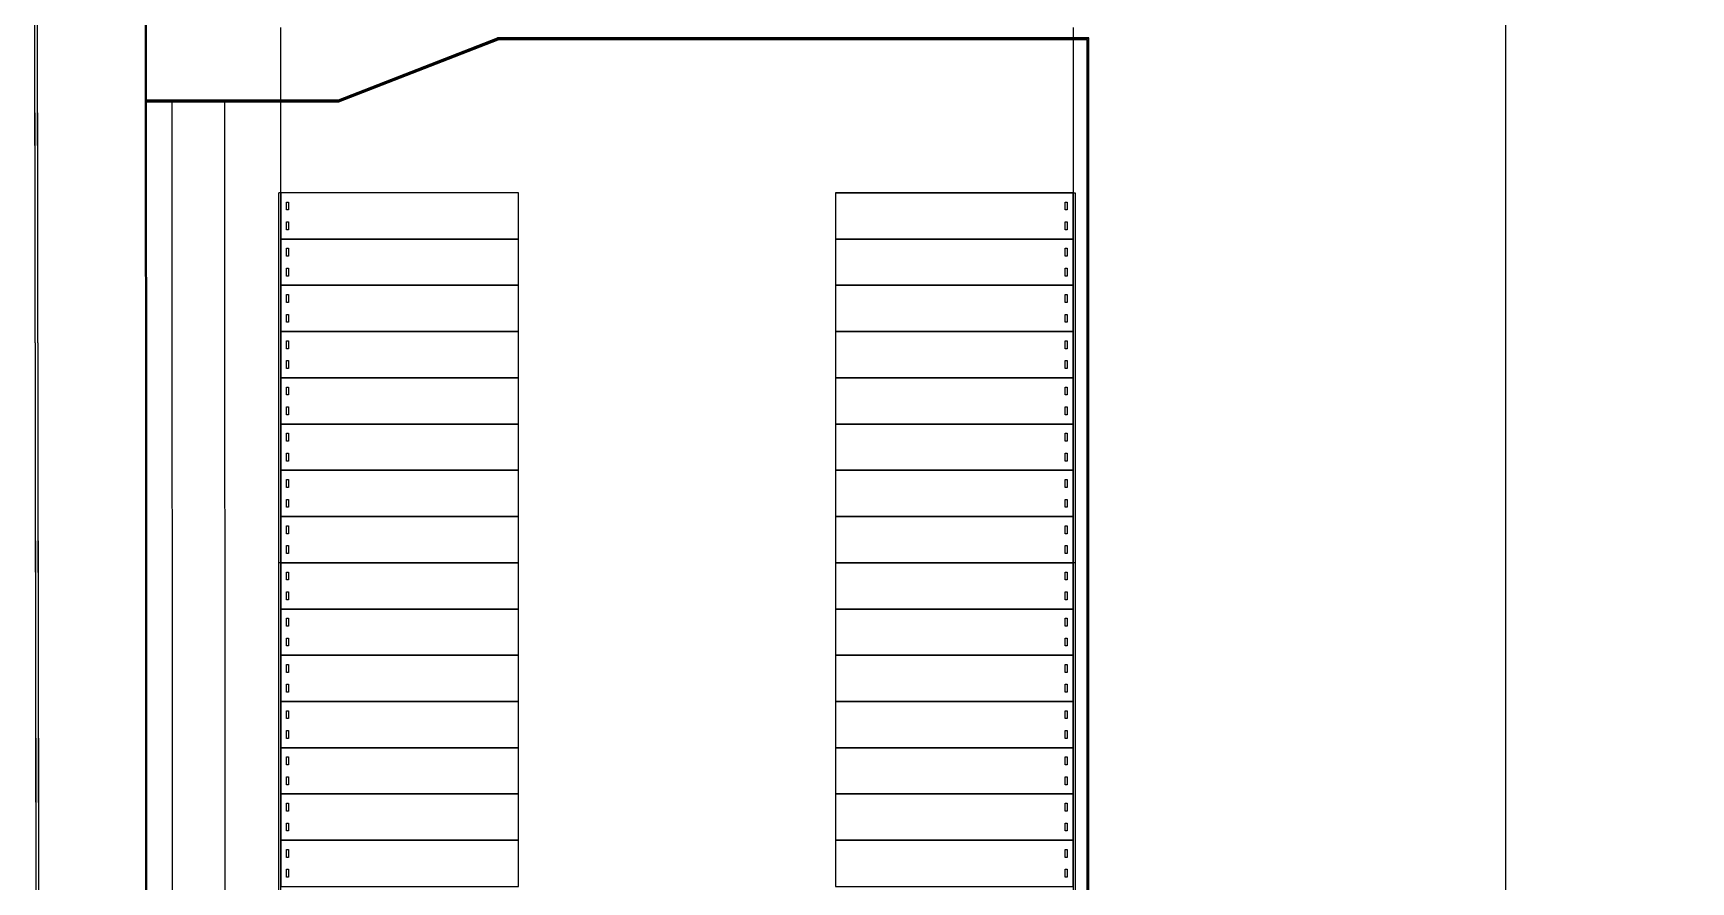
# Model space of a CAD drawing. Header units: millimetres. Extents: x 64 to 660, y 33 to 427.
# Drawn here: x 64.2 to 189.7, y 298.4 to 362.6 of the extents above; entities that cross this region are included whole.
import ezdxf

# ---------------------------------------------------------------- set-up
doc = ezdxf.new("R2010")
doc.units = ezdxf.units.MM
doc.linetypes.add('CONTINUA', pattern=[0])
doc.linetypes.add('HIDDEN', pattern=[0.375, 0.25, -0.125])
for name, color, linetype in [('A-PISO-EXT', 7, 'Continuous'), ('Alambrado olimpico', 10, 'Continuous'), ('Contorno', 7, 'Continuous')]:
    doc.layers.add(name, color=color, linetype=linetype)

# ---------------------------------------------------------------- blocks, each defined once
blk = doc.blocks.new('A$C25E1659C')
at = {"layer": 'A-PISO-EXT', "color": 251, "linetype": 'HIDDEN', "ltscale": 10}
blk.add_lwpolyline([(-8.288068, 173.417565), (-8.138068, 173.417641), (-8.137561, 172.417641, 0.181831), (-4.452146, 162.633626), (-1.554326, 159.329458, 0.215973), (2.317567, 157.575183), (7.235466, 157.575183, 0.177743), (23.313047, 163.476993), (25.835429, 165.633318, 0.698159), (24.314995, 169.775183), (9.964995, 169.775183), (9.964995, 222.425183)], format="xyb", dxfattribs=at)
at = {"layer": 'A-PISO-EXT', "linetype": 'HIDDEN', "ltscale": 10}
blk.add_lwpolyline([(-8.288068, 173.417565), (-8.287561, 172.417565, 0.181831), (-4.564919, 162.534722), (-1.577476, 159.128362, 0.215973), (2.181643, 157.425183), (7.235466, 157.425183, 0.177743), (23.410095, 163.362617), (25.932478, 165.518943, 0.698159), (24.314995, 169.925183), (10.114995, 169.925183), (10.114995, 222.425183), (9.964995, 222.425183)], format="xyb", dxfattribs=at)

msp = doc.modelspace()

# ---------------------------------------------------------------- linework, layer by layer
at = {"layer": 'Alambrado olimpico', "color": 252, "linetype": 'CONTINUA'}
for p, q in [((87.297, 357.542), (99.341, 362.241)), ((87.309, 357.461), (98.989, 362.018)), ((87.327, 357.382), (99.371, 362.081)), ((89.508, 358.319), (99.356, 362.161)), ((144.088, 362.241), (99.341, 362.241)), ((144.015, 362.161), (99.356, 362.161)), ((143.941, 362.08, 0), (99.371, 362.081)), ((143.941, 362.081, 0), (143.938, 263.651, 0)), ((144.015, 362.161, 0), (144.015, 258.718, 0)), ((144.088, 263.651), (144.088, 362.241)), ((72.767, 357.542), (87.297, 357.542)), ((72.767, 357.462), (87.309, 357.461)), ((72.767, 357.462), (87.309, 357.461)), ((72.767, 357.382), (87.327, 357.382))]:
    msp.add_line(p, q, dxfattribs=at)
msp.add_lwpolyline([(189.679, 408.415), (189.679, 377.27), (175.639, 377.27), (175.639, 278.593), (188.53, 264.779)], dxfattribs=at)
at = {"layer": 'Contorno', "color": 252, "linetype": 'ByBlock'}
for p, q in [((64.173, 421.363, 0), (64.419, 271.862, 0)), ((64.373, 421.364, 0), (64.619, 271.862, 0)), ((82.913, 270.001), (82.913, 363.001)), ((142.913, 363.003), (142.913, 317.503)), ((74.665, 357.542), (74.71, 266.534)), ((78.665, 357.542), (78.711, 266.953)), ((82.763, 269.851), (82.763, 350.501)), ((143.063, 350.501), (143.063, 269.851)), ((82.913, 270.001), (82.913, 322.501)), ((142.913, 322.501), (142.913, 270.001))]:
    msp.add_line(p, q, dxfattribs=at)
at = {"layer": 'Contorno'}
for p, q in [((82.913, 350.501), (82.763, 350.501)), ((142.913, 350.501), (143.063, 350.501))]:
    msp.add_line(p, q, dxfattribs=at)
at = {"layer": 'Contorno', "color": 252, "linetype": 'HIDDEN'}
for p, q in [((100.913, 350.501), (82.913, 350.501)), ((142.913, 350.501), (124.913, 350.501)), ((100.913, 347.001), (82.913, 347.001)), ((142.913, 347.001), (124.913, 347.001)), ((100.913, 343.501), (82.913, 343.501)), ((100.913, 343.501), (82.913, 343.501)), ((142.913, 343.501), (124.913, 343.501)), ((142.913, 343.501), (124.913, 343.501)), ((100.913, 340.001), (82.913, 340.001)), ((142.913, 340.001), (124.913, 340.001)), ((100.913, 336.501), (82.913, 336.501)), ((142.913, 336.501), (124.913, 336.501)), ((100.913, 333.001), (82.913, 333.001)), ((100.913, 333.001), (82.913, 333.001)), ((142.913, 333.001), (124.913, 333.001)), ((142.913, 333.001), (124.913, 333.001)), ((100.913, 329.501), (82.913, 329.501)), ((142.913, 329.501), (124.913, 329.501)), ((100.913, 326.001), (82.913, 326.001)), ((142.913, 326.001), (124.913, 326.001)), ((100.913, 322.501), (82.913, 322.501)), ((142.913, 322.501), (124.913, 322.501))]:
    msp.add_line(p, q, dxfattribs=at)
at = {"layer": 'Contorno', "color": 252, "linetype": 'ByBlock', "extrusion": (-3.33514e-06, 9.20456e-07, 1)}
for p, q in [((82.913, 270.001, 0), (82.913, 350.501)), ((82.763, 270.326), (82.763, 322.501, 0))]:
    msp.add_line(p, q, dxfattribs=at)
at = {"layer": 'Contorno', "color": 252}
for p, q in [((124.913, 350.501), (142.913, 350.501)), ((82.913, 347.001), (100.913, 347.001)), ((124.913, 347.001), (142.913, 347.001)), ((82.913, 343.501), (100.913, 343.501)), ((124.913, 343.501), (142.913, 343.501)), ((124.913, 340.001), (142.913, 340.001)), ((82.913, 336.501), (100.913, 336.501)), ((124.913, 336.501), (142.913, 336.501)), ((82.913, 333.001), (100.913, 333.001)), ((124.913, 333.001), (142.913, 333.001)), ((124.913, 329.501), (142.913, 329.501)), ((82.913, 326.001), (100.913, 326.001)), ((124.913, 326.001), (142.913, 326.001)), ((82.913, 322.501), (82.763, 322.501)), ((82.913, 322.501), (100.913, 322.501)), ((124.913, 322.501), (142.913, 322.501)), ((143.063, 322.501), (142.913, 322.501)), ((124.913, 319.001), (142.913, 319.001)), ((82.913, 315.501), (100.913, 315.501)), ((124.913, 315.501), (142.913, 315.501)), ((82.913, 312.001), (100.913, 312.001)), ((124.913, 312.001), (142.913, 312.001)), ((82.913, 308.501), (100.913, 308.501)), ((124.913, 308.501), (142.913, 308.501)), ((82.913, 305.001), (100.913, 305.001)), ((124.913, 305.001), (142.913, 305.001)), ((82.913, 301.501), (100.913, 301.501)), ((124.913, 301.501), (142.913, 301.501))]:
    msp.add_line(p, q, dxfattribs=at)
at = {"layer": 'Contorno', "color": 252, "ltscale": 10, "extrusion": (-3.33514e-06, 9.20456e-07, 1)}
msp.add_line((82.913, 322.501, 0), (82.763, 322.501, 0), dxfattribs=at)
at = {"layer": 'Contorno', "color": 252, "linetype": 'ByBlock', "elevation": 0}
for points in [[(70.19, 427.413, 0.417499), (64.173, 421.363), (64.419, 271.862)], [(70.189, 427.213, 0.417533), (64.373, 421.364), (64.619, 271.862)]]:
    msp.add_lwpolyline(points, format="xyb", dxfattribs=at)
at = {"layer": 'Contorno', "color": 252, "linetype": 'ByBlock'}
msp.add_lwpolyline([(80.973, 264.51), (80.973, 264.61), (76.535, 264.609), (72.811, 268.453), (72.736, 419.866), (75.504, 422.772), (128.204, 422.901), (138.463, 423.027), (130.963, 423.008), (128.204, 423.001), (75.461, 422.872), (72.636, 419.906), (72.711, 268.412), (76.498, 264.509), (80.873, 264.51), (80.873, 257.649), (80.973, 257.649), (80.973, 264.61)], dxfattribs=at)
for points in [[(100.913, 347.001), (100.913, 350.501), (82.913, 350.501), (82.913, 347.001)], [(124.913, 350.501), (124.913, 347.001), (142.913, 347.001), (142.913, 350.501)], [(83.513, 349.801), (83.513, 349.201), (83.363, 349.201), (83.363, 349.801)], [(142.313, 349.201), (142.313, 349.801), (142.463, 349.801), (142.463, 349.201)], [(83.513, 348.301), (83.513, 347.701), (83.363, 347.701), (83.363, 348.301)], [(142.313, 347.701), (142.313, 348.301), (142.463, 348.301), (142.463, 347.701)], [(100.913, 343.501), (100.913, 347.001), (82.913, 347.001), (82.913, 343.501)], [(124.913, 347.001), (124.913, 343.501), (142.913, 343.501), (142.913, 347.001)], [(83.513, 346.301), (83.513, 345.701), (83.363, 345.701), (83.363, 346.301)], [(142.313, 345.701), (142.313, 346.301), (142.463, 346.301), (142.463, 345.701)], [(83.513, 344.801), (83.513, 344.201), (83.363, 344.201), (83.363, 344.801)], [(142.313, 344.201), (142.313, 344.801), (142.463, 344.801), (142.463, 344.201)], [(100.913, 340.001), (100.913, 343.501), (82.913, 343.501), (82.913, 340.001)], [(83.513, 342.801), (83.513, 342.201), (83.363, 342.201), (83.363, 342.801)], [(124.913, 343.501), (124.913, 340.001), (142.913, 340.001), (142.913, 343.501)], [(142.313, 342.201), (142.313, 342.801), (142.463, 342.801), (142.463, 342.201)], [(83.513, 341.301), (83.513, 340.701), (83.363, 340.701), (83.363, 341.301)], [(142.313, 340.701), (142.313, 341.301), (142.463, 341.301), (142.463, 340.701)], [(100.913, 336.501), (100.913, 340.001), (82.913, 340.001), (82.913, 336.501)], [(83.513, 339.301), (83.513, 338.701), (83.363, 338.701), (83.363, 339.301)], [(124.913, 340.001), (124.913, 336.501), (142.913, 336.501), (142.913, 340.001)], [(142.313, 338.701), (142.313, 339.301), (142.463, 339.301), (142.463, 338.701)], [(83.513, 337.801), (83.513, 337.201), (83.363, 337.201), (83.363, 337.801)], [(142.313, 337.201), (142.313, 337.801), (142.463, 337.801), (142.463, 337.201)], [(100.913, 333.001), (100.913, 336.501), (82.913, 336.501), (82.913, 333.001)], [(124.913, 336.501), (124.913, 333.001), (142.913, 333.001), (142.913, 336.501)], [(83.513, 335.801), (83.513, 335.201), (83.363, 335.201), (83.363, 335.801)], [(142.313, 335.201), (142.313, 335.801), (142.463, 335.801), (142.463, 335.201)], [(83.513, 334.301), (83.513, 333.701), (83.363, 333.701), (83.363, 334.301)], [(142.313, 333.701), (142.313, 334.301), (142.463, 334.301), (142.463, 333.701)], [(100.913, 329.501), (100.913, 333.001), (82.913, 333.001), (82.913, 329.501)], [(124.913, 333.001), (124.913, 329.501), (142.913, 329.501), (142.913, 333.001)], [(83.513, 332.301), (83.513, 331.701), (83.363, 331.701), (83.363, 332.301)], [(142.313, 331.701), (142.313, 332.301), (142.463, 332.301), (142.463, 331.701)], [(83.513, 330.801), (83.513, 330.201), (83.363, 330.201), (83.363, 330.801)], [(142.313, 330.201), (142.313, 330.801), (142.463, 330.801), (142.463, 330.201)], [(100.913, 326.001), (100.913, 329.501), (82.913, 329.501), (82.913, 326.001)], [(124.913, 329.501), (124.913, 326.001), (142.913, 326.001), (142.913, 329.501)], [(83.513, 328.801), (83.513, 328.201), (83.363, 328.201), (83.363, 328.801)], [(142.313, 328.201), (142.313, 328.801), (142.463, 328.801), (142.463, 328.201)], [(83.513, 327.301), (83.513, 326.701), (83.363, 326.701), (83.363, 327.301)], [(142.313, 326.701), (142.313, 327.301), (142.463, 327.301), (142.463, 326.701)], [(100.913, 322.501), (100.913, 326.001), (82.913, 326.001), (82.913, 322.501)], [(83.513, 325.301), (83.513, 324.701), (83.363, 324.701), (83.363, 325.301)], [(124.913, 326.001), (124.913, 322.501), (142.913, 322.501), (142.913, 326.001)], [(142.313, 324.701), (142.313, 325.301), (142.463, 325.301), (142.463, 324.701)], [(83.513, 323.801), (83.513, 323.201), (83.363, 323.201), (83.363, 323.801)], [(142.313, 323.201), (142.313, 323.801), (142.463, 323.801), (142.463, 323.201)], [(100.913, 319.001), (100.913, 322.501), (82.913, 322.501), (82.913, 319.001)], [(83.513, 321.801), (83.513, 321.201), (83.363, 321.201), (83.363, 321.801)], [(124.913, 322.501), (124.913, 319.001), (142.913, 319.001), (142.913, 322.501)], [(142.313, 321.201), (142.313, 321.801), (142.463, 321.801), (142.463, 321.201)], [(83.513, 320.301), (83.513, 319.701), (83.363, 319.701), (83.363, 320.301)], [(142.313, 319.701), (142.313, 320.301), (142.463, 320.301), (142.463, 319.701)], [(100.913, 315.501), (100.913, 319.001), (82.913, 319.001), (82.913, 315.501)], [(124.913, 319.001), (124.913, 315.501), (142.913, 315.501), (142.913, 319.001)], [(83.513, 318.301), (83.513, 317.701), (83.363, 317.701), (83.363, 318.301)], [(142.313, 317.701), (142.313, 318.301), (142.463, 318.301), (142.463, 317.701)], [(83.513, 316.801), (83.513, 316.201), (83.363, 316.201), (83.363, 316.801)], [(142.313, 316.201), (142.313, 316.801), (142.463, 316.801), (142.463, 316.201)], [(100.913, 312.001), (100.913, 315.501), (82.913, 315.501), (82.913, 312.001)], [(124.913, 315.501), (124.913, 312.001), (142.913, 312.001), (142.913, 315.501)], [(83.513, 314.801), (83.513, 314.201), (83.363, 314.201), (83.363, 314.801)], [(142.313, 314.201), (142.313, 314.801), (142.463, 314.801), (142.463, 314.201)], [(83.513, 313.301), (83.513, 312.701), (83.363, 312.701), (83.363, 313.301)], [(142.313, 312.701), (142.313, 313.301), (142.463, 313.301), (142.463, 312.701)], [(100.913, 308.501), (100.913, 312.001), (82.913, 312.001), (82.913, 308.501)], [(83.513, 311.301), (83.513, 310.701), (83.363, 310.701), (83.363, 311.301)], [(124.913, 312.001), (124.913, 308.501), (142.913, 308.501), (142.913, 312.001)], [(142.313, 310.701), (142.313, 311.301), (142.463, 311.301), (142.463, 310.701)], [(83.513, 309.801), (83.513, 309.201), (83.363, 309.201), (83.363, 309.801)], [(142.313, 309.201), (142.313, 309.801), (142.463, 309.801), (142.463, 309.201)], [(100.913, 305.001), (100.913, 308.501), (82.913, 308.501), (82.913, 305.001)], [(83.513, 307.801), (83.513, 307.201), (83.363, 307.201), (83.363, 307.801)], [(124.913, 308.501), (124.913, 305.001), (142.913, 305.001), (142.913, 308.501)], [(142.313, 307.201), (142.313, 307.801), (142.463, 307.801), (142.463, 307.201)], [(83.513, 306.301), (83.513, 305.701), (83.363, 305.701), (83.363, 306.301)], [(142.313, 305.701), (142.313, 306.301), (142.463, 306.301), (142.463, 305.701)], [(100.913, 301.501), (100.913, 305.001), (82.913, 305.001), (82.913, 301.501)], [(124.913, 305.001), (124.913, 301.501), (142.913, 301.501), (142.913, 305.001)], [(83.513, 304.301), (83.513, 303.701), (83.363, 303.701), (83.363, 304.301)], [(142.313, 303.701), (142.313, 304.301), (142.463, 304.301), (142.463, 303.701)], [(83.513, 302.801), (83.513, 302.201), (83.363, 302.201), (83.363, 302.801)], [(142.313, 302.201), (142.313, 302.801), (142.463, 302.801), (142.463, 302.201)], [(100.913, 298.001), (100.913, 301.501), (82.913, 301.501), (82.913, 298.001)], [(124.913, 301.501), (124.913, 298.001), (142.913, 298.001), (142.913, 301.501)], [(83.513, 300.801), (83.513, 300.201), (83.363, 300.201), (83.363, 300.801)], [(142.313, 300.201), (142.313, 300.801), (142.463, 300.801), (142.463, 300.201)], [(83.513, 299.301), (83.513, 298.701), (83.363, 298.701), (83.363, 299.301)], [(142.313, 298.701), (142.313, 299.301), (142.463, 299.301), (142.463, 298.701)]]:
    msp.add_lwpolyline(points, close=True, dxfattribs=at)

# ---------------------------------------------------------------- block references
at = {"layer": 'Contorno', "color": 252, "linetype": 'ByBlock', "extrusion": (-3.33514e-06, 9.20456e-07, 1)}
msp.add_blockref('A$C25E1659C', (72.798, 100.076, 0), dxfattribs=at)

doc.saveas('drawing.dxf')
